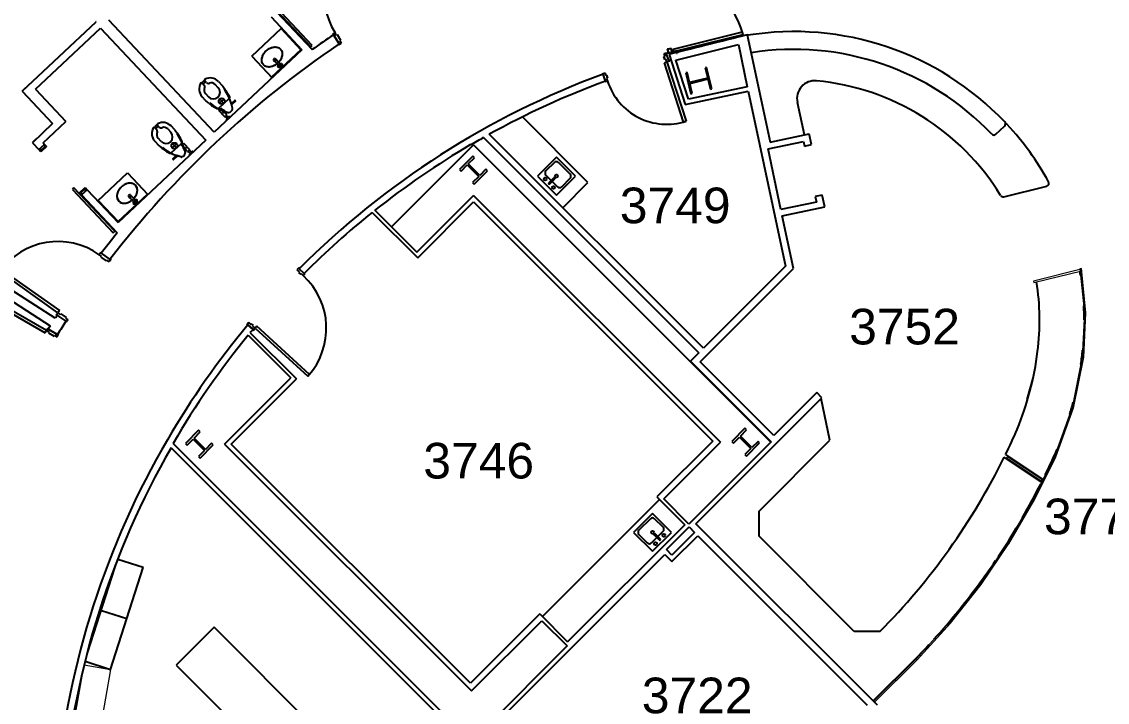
# Model space of a CAD drawing. Header units: inches. Extents: x -1169 to 5569, y -44 to 4300.
# Drawn here: x 309 to 1040, y 3409 to 3868 of the extents above; entities that cross this region are included whole.
import ezdxf

# ---------------------------------------------------------------- set-up
doc = ezdxf.new("R2010")
doc.units = ezdxf.units.IN
doc.header["$LTSCALE"] = 96
doc.header["$MEASUREMENT"] = 0
for name, color, linetype in [('A-ANNO-ROOM', 4, 'CONTINUOUS'), ('A-COLS', 5, 'CONTINUOUS'), ('A-DOOR', 2, 'CONTINUOUS'), ('A-FLOR-CASE', 3, 'CONTINUOUS'), ('A-FLOR-PFIX', 2, 'CONTINUOUS'), ('A-GLAZ', 2, 'CONTINUOUS'), ('A-WALL-FULL', 6, 'CONTINUOUS')]:
    doc.layers.add(name, color=color, linetype=linetype)
doc.styles.add('Arial', font='arial.ttf')

msp = doc.modelspace()

# ---------------------------------------------------------------- linework, layer by layer
at = {"layer": 'A-COLS'}
for p, q in [((770.53, 3836.62), (769.61, 3836.39)), ((774.08, 3822.35), (770.53, 3836.62)), ((757.37, 3833.33), (756.46, 3833.11)), ((756.46, 3833.11), (760.01, 3818.84)), ((756.71, 3832.11), (757.48, 3832.88)), ((759.08, 3826.49), (757.37, 3833.33)), ((771.32, 3829.54), (759.08, 3826.49)), ((769.61, 3836.39), (771.32, 3829.54)), ((757.62, 3828.42), (758.4, 3829.2)), ((759.22, 3825.92), (771.46, 3828.97)), ((760.93, 3819.07), (759.22, 3825.92)), ((771.46, 3828.97), (773.17, 3822.12)), ((771.68, 3828.08), (772.46, 3828.86)), ((772.6, 3824.39), (773.38, 3825.17)), ((773.17, 3822.12), (774.08, 3822.35)), ((760.01, 3818.84), (760.93, 3819.07)), ((613.12, 3776.93), (604.21, 3768.02)), ((605.31, 3766.92), (609.43, 3771.03)), ((609.43, 3771.03), (617.12, 3763.34)), ((610.11, 3771.71), (614.22, 3775.83)), ((617.8, 3764.02), (610.11, 3771.71)), ((614.22, 3775.83), (613.12, 3776.93)), ((604.21, 3768.02), (605.31, 3766.92)), ((614.11, 3758.12), (623.02, 3767.03)), ((614.5, 3765.96), (615.18, 3766.64)), ((616.81, 3763.65), (617.49, 3764.33)), ((621.92, 3768.13), (617.8, 3764.02)), ((623.02, 3767.03), (621.92, 3768.13)), ((617.12, 3763.34), (613.01, 3759.22)), ((613.01, 3759.22), (614.11, 3758.12)), ((428.57, 3592.38), (419.66, 3583.46)), ((425.55, 3587.16), (429.67, 3591.27)), ((429.67, 3591.27), (428.57, 3592.38)), ((796.35, 3593.7), (787.44, 3584.79)), ((793.34, 3588.48), (797.45, 3592.6)), ((801.03, 3580.79), (793.34, 3588.48)), ((797.45, 3592.6), (796.35, 3593.7)), ((419.66, 3583.46), (420.76, 3582.36)), ((420.76, 3582.36), (424.87, 3586.48)), ((424.87, 3586.48), (432.57, 3578.78)), ((433.25, 3579.46), (425.55, 3587.16)), ((429.56, 3573.57), (438.47, 3582.48)), ((429.95, 3581.4), (430.63, 3582.08)), ((437.36, 3583.58), (433.25, 3579.46)), ((438.47, 3582.48), (437.36, 3583.58)), ((787.44, 3584.79), (788.54, 3583.69)), ((788.54, 3583.69), (792.66, 3587.8)), ((792.66, 3587.8), (800.35, 3580.11)), ((795.07, 3585.39), (795.75, 3586.07)), ((797.34, 3574.89), (806.25, 3583.8)), ((797.37, 3583.09), (798.05, 3583.77)), ((805.15, 3584.9), (801.03, 3580.79)), ((806.25, 3583.8), (805.15, 3584.9)), ((432.57, 3578.78), (428.45, 3574.67)), ((428.45, 3574.67), (429.56, 3573.57)), ((432.25, 3579.1), (432.93, 3579.78)), ((800.35, 3580.11), (796.24, 3575.99)), ((796.24, 3575.99), (797.34, 3574.89))]:
    msp.add_line(p, q, dxfattribs=at)
at = {"layer": 'A-DOOR'}
for p, q in [((505.12, 3851.57), (477.71, 3880.71)), ((476.62, 3879.68), (504.03, 3850.54)), ((520.45, 3859.98), (518.75, 3858.92)), ((518.75, 3858.92), (519.02, 3858.49)), ((519.02, 3858.49), (519.44, 3858.76)), ((519.44, 3858.76), (523.27, 3852.6)), ((521.47, 3858.33), (520.45, 3859.98)), ((522, 3858.66), (521.47, 3858.33)), ((524.32, 3854.95), (522, 3858.66)), ((748.1, 3849.04), (794.65, 3860.65)), ((748.53, 3847.35), (795.1, 3858.96)), ((795.04, 3858.94), (794.62, 3860.64)), ((504.03, 3850.54), (505.12, 3851.57)), ((523.27, 3852.6), (522.85, 3852.34)), ((522.85, 3852.34), (523.11, 3851.91)), ((523.11, 3851.91), (524.81, 3852.97)), ((523.79, 3854.62), (524.32, 3854.95)), ((524.81, 3852.97), (523.79, 3854.62)), ((741.75, 3843.9), (742.58, 3844.17)), ((742.37, 3842), (741.75, 3843.9)), ((741.98, 3846.01), (743.65, 3846.55)), ((742.58, 3844.17), (741.98, 3846.01)), ((742.61, 3842.07), (741.99, 3843.98)), ((743.8, 3846.08), (743.32, 3845.92)), ((743.32, 3845.92), (744.83, 3841.28)), ((743.65, 3846.55), (743.8, 3846.08)), ((746.62, 3849.58), (744.13, 3848.96)), ((744.13, 3848.96), (744.78, 3846.35)), ((744.21, 3848.91), (746.57, 3849.5)), ((744.83, 3846.42), (744.21, 3848.91)), ((744.78, 3846.35), (745.27, 3846.47)), ((745.25, 3846.53), (744.83, 3846.42)), ((745.27, 3846.47), (745.25, 3846.53)), ((746.57, 3849.5), (747.21, 3846.95)), ((747.25, 3847.03), (746.62, 3849.58)), ((747.21, 3846.95), (750.42, 3847.75)), ((750.47, 3847.83), (747.25, 3847.03)), ((748.53, 3847.35), (748.1, 3849.04)), ((750.75, 3846.42), (750.33, 3846.31)), ((750.33, 3846.31), (750.34, 3846.25)), ((750.34, 3846.25), (750.83, 3846.37)), ((750.42, 3847.75), (750.75, 3846.42)), ((750.83, 3846.37), (750.47, 3847.83)), ((742.13, 3839.88), (743.79, 3840.42)), ((755.08, 3799.93), (742.13, 3839.88)), ((743.2, 3842.27), (742.37, 3842)), ((743.79, 3840.42), (743.2, 3842.27)), ((745.46, 3840.96), (743.79, 3840.42)), ((743.79, 3840.42), (756.75, 3800.47)), ((744.83, 3841.28), (745.3, 3841.44)), ((745.3, 3841.44), (745.46, 3840.96)), ((700.36, 3832.52), (702.03, 3833.06)), ((700.52, 3832.04), (700.36, 3832.52)), ((700.99, 3832.2), (700.52, 3832.04)), ((702.5, 3827.56), (700.99, 3832.2)), ((702.03, 3833.06), (702.63, 3831.22)), ((702.63, 3831.22), (703.22, 3831.41)), ((703.22, 3831.41), (703.84, 3829.51)), ((703.84, 3829.51), (703.24, 3829.31)), ((703.24, 3829.31), (703.84, 3827.47)), ((702.02, 3827.41), (702.5, 3827.56)), ((702.18, 3826.93), (702.02, 3827.41)), ((703.84, 3827.47), (702.18, 3826.93)), ((756.75, 3800.47), (755.08, 3799.93)), ((321.07, 3781.41), (321.53, 3781.84)), ((322.44, 3779.96), (321.07, 3781.41)), ((321.53, 3781.84), (322.47, 3780.84)), ((326.17, 3783.46), (322.44, 3779.96)), ((322.47, 3780.84), (325.29, 3783.49)), ((324.35, 3784.5), (324.81, 3784.92)), ((325.29, 3783.49), (324.35, 3784.5)), ((324.81, 3784.92), (326.18, 3783.47)), ((344.69, 3755.58), (343.6, 3754.55)), ((343.6, 3754.55), (371.01, 3725.41)), ((372.1, 3726.44), (344.69, 3755.58)), ((348.48, 3752.28), (352.21, 3755.79)), ((348.48, 3752.28), (352.21, 3755.78)), ((348.48, 3752.28), (349.85, 3750.82)), ((352.19, 3754.91), (349.36, 3752.25)), ((349.36, 3752.25), (350.31, 3751.25)), ((352.19, 3754.9), (349.37, 3752.25)), ((350.31, 3751.25), (349.85, 3750.82)), ((350.31, 3751.25), (349.85, 3750.82)), ((352.19, 3754.91), (353.13, 3753.9)), ((352.21, 3755.79), (353.59, 3754.33)), ((353.58, 3754.33), (353.13, 3753.9)), ((353.58, 3754.33), (353.13, 3753.9)), ((371.01, 3725.41), (372.1, 3726.44)), ((361.68, 3710.63), (362.84, 3712.26)), ((363.26, 3709.5), (361.68, 3710.63)), ((362.84, 3712.26), (363.25, 3711.97)), ((362.9, 3708.99), (363.26, 3709.5)), ((366.47, 3706.46), (362.9, 3708.99)), ((363.25, 3711.97), (362.96, 3711.56)), ((362.96, 3711.56), (368.87, 3707.36)), ((366.83, 3706.97), (366.47, 3706.46)), ((368.41, 3705.85), (366.83, 3706.97)), ((369.57, 3707.48), (368.41, 3705.85)), ((368.87, 3707.36), (369.16, 3707.77)), ((369.16, 3707.77), (369.57, 3707.48)), ((333.88, 3671.5), (294.75, 3699.3)), ((295.76, 3700.73), (334.89, 3672.93)), ((496.15, 3701.82), (494.8, 3700.34)), ((494.8, 3700.34), (496.23, 3699.04)), ((496.23, 3699.04), (495.81, 3698.57)), ((495.81, 3698.57), (497.1, 3697.39)), ((496.52, 3701.48), (496.15, 3701.82)), ((496.18, 3701.11), (496.52, 3701.48)), ((499.6, 3697.99), (496.18, 3701.11)), ((497.1, 3697.39), (497.52, 3697.86)), ((497.52, 3697.86), (498.96, 3696.55)), ((498.96, 3696.55), (500.3, 3698.03)), ((499.94, 3698.36), (499.6, 3697.99)), ((500.3, 3698.03), (499.94, 3698.36)), ((326.16, 3659.5), (284.63, 3683.58)), ((283.76, 3682.06), (325.28, 3657.99)), ((332.72, 3669.87), (333.88, 3671.5)), ((333.13, 3669.58), (332.72, 3669.87)), ((333.42, 3669.99), (333.13, 3669.58)), ((339.33, 3665.79), (333.43, 3669.97)), ((334.89, 3672.93), (333.88, 3671.5)), ((333.88, 3671.5), (335.46, 3670.38)), ((335.46, 3670.38), (335.81, 3670.88)), ((335.81, 3670.88), (339.38, 3668.35)), ((327.16, 3661.23), (326.16, 3659.5)), ((327.6, 3660.98), (327.16, 3661.23)), ((339.38, 3668.35), (339.02, 3667.84)), ((339.02, 3667.84), (340.6, 3666.72)), ((339.04, 3665.38), (339.33, 3665.79)), ((339.44, 3665.09), (339.04, 3665.38)), ((340.6, 3666.72), (339.44, 3665.09)), ((462.44, 3664.89), (461.09, 3663.41)), ((461.09, 3663.41), (461.46, 3663.08)), ((461.46, 3663.08), (461.8, 3663.45)), ((461.8, 3663.45), (465.21, 3660.33)), ((463.87, 3663.59), (462.44, 3664.89)), ((464.29, 3664.04), (463.87, 3663.59)), ((465.58, 3662.86), (464.29, 3664.04)), ((465.16, 3662.41), (465.58, 3662.86)), ((466.59, 3661.1), (465.16, 3662.41)), ((467.77, 3662.39), (466.59, 3661.1)), ((503.22, 3630.03), (467.77, 3662.39)), ((325.28, 3657.99), (326.16, 3659.5)), ((326.16, 3659.5), (327.84, 3658.53)), ((327.34, 3660.55), (327.6, 3660.98)), ((333.62, 3656.91), (327.36, 3660.54)), ((327.84, 3658.53), (327.53, 3658)), ((327.53, 3658), (331.31, 3655.8)), ((331.31, 3655.8), (331.62, 3656.34)), ((331.62, 3656.34), (333.3, 3655.36)), ((333.3, 3655.36), (334.3, 3657.09)), ((333.87, 3657.35), (333.62, 3656.91)), ((334.3, 3657.09), (333.87, 3657.35)), ((465.21, 3660.33), (464.88, 3659.96)), ((464.88, 3659.96), (465.25, 3659.62)), ((465.25, 3659.62), (466.59, 3661.1)), ((466.59, 3661.1), (502.04, 3628.74)), ((502.04, 3628.74), (503.22, 3630.03))]:
    msp.add_line(p, q, dxfattribs=at)
for centre, radius, start, end in [((561.2, 3885.34), 48, 121.89763, 211.89763), ((561.2, 3885.34), 48, 121.89763, 211.89763), ((748.53, 3847.35), 48, 14, 104), ((743.79, 3840.42), 42, 197.96285, 287.96285), ((743.79, 3840.42), 42, 197.96285, 287.96285), ((333.88, 3671.5), 48, 54.60084, 144.60084), ((333.88, 3671.5), 48, 54.60084, 144.60084), ((466.59, 3661.1), 48, 317.60717, 47.60717), ((466.59, 3661.1), 48, 317.60717, 47.60717)]:
    msp.add_arc(centre, radius, start, end, dxfattribs=at)
at = {"layer": 'A-FLOR-CASE'}
for p, q in [((836.43, 3791.39), (831.65, 3813.18)), ((690.66, 3759.22), (646.54, 3803.34)), ((965.3, 3791.7), (971.15, 3797.16)), ((673.69, 3742.25), (690.66, 3759.22)), ((970.68, 3749.67), (999.5, 3756.85)), ((986.27, 3613.02), (990.35, 3627.55)), ((853.59, 3585.71), (847.64, 3613.7)), ((986.58, 3612.94), (986.27, 3613.02)), ((805.82, 3537.94), (853.59, 3585.71)), ((996.05, 3557.45), (970.9, 3574.17)), ((971.79, 3575.98), (996.95, 3559.26)), ((738.86, 3545.76), (660.02, 3466.92)), ((805.82, 3520.97), (805.82, 3537.94)), ((869.97, 3456.82), (805.82, 3520.97)), ((391.26, 3499.88), (374.12, 3505.37)), ((369.3, 3431.31), (391.26, 3499.88)), ((363.14, 3471.08), (380.28, 3465.59)), ((439.01, 3459.68), (413.55, 3434.23)), ((659.63, 3239.07), (439.01, 3459.68)), ((887.12, 3456.82), (869.97, 3456.82)), ((352.16, 3436.8), (369.3, 3431.31)), ((882.76, 3410.09), (911.38, 3438.71)), ((413.55, 3434.23), (634.17, 3213.61))]:
    msp.add_line(p, q, dxfattribs=at)
at = {"layer": 'A-FLOR-CASE', "lineweight": 20}
for p, q in [((352.16, 3436.8), (374.12, 3505.37)), ((374.12, 3505.37), (391.26, 3499.88)), ((369.3, 3431.31), (391.26, 3499.88)), ((380.28, 3465.59), (363.14, 3471.08)), ((369.3, 3431.31), (352.16, 3436.8)), ((339.08, 3363.52), (351.57, 3434.43)), ((351.57, 3434.43), (369.3, 3431.31)), ((369.3, 3431.31), (356.81, 3360.4))]:
    msp.add_line(p, q, dxfattribs=at)
at = {"layer": 'A-FLOR-CASE'}
for centre, radius, start, end in [((829.28, 3664.86), 196, 43.59069, 99.18398), ((829.27, 3664.86), 184, 43.61369, 98.99884), ((843.38, 3815.75), 12, 84.63925, 192.37196), ((829.22, 3664.91), 163.5, 31.59044, 84.63925), ((969.79, 3798.62), 2, 313, 43.59069), ((971.48, 3796.82), 2, 42.86133, 81.37637), ((829.28, 3664.86), 196, 28.96017, 42.86133), ((963.93, 3793.16), 2, 223.61369, 313), ((999.02, 3758.79), 2, 284, 28.96017), ((970.2, 3751.61), 2, 211.59044, 284), ((828.7, 3666.22), 196, 8.87027, 9.79316), ((828.7, 3666.22), 166, 352.79192, 9.03113), ((828.7, 3666.22), 196, 0.12521, 2.89283), ((787.03, 3671.49), 208, 337.82764, 352.79192), ((787.03, 3671.49), 238, 351.63563, 352.79192), ((828.7, 3666.22), 196, 352.79192, 354.18369), ((787.03, 3671.49), 238, 343.3541, 345.39872), ((569.15, 3772.41), 448, 333.99424, 336.39103), ((569.15, 3772.41), 448, 315.2146, 333.73626), ((569.15, 3772.41), 478, 333.93769, 336.20212), ((569.15, 3772.41), 478, 330.02627, 333.10373), ((569.15, 3772.41), 478, 326.31962, 329.41803), ((569.15, 3772.41), 478, 321.11772, 325.91889), ((569.15, 3772.41), 478, 317.85335, 320.97347), ((569.15, 3772.41), 478, 315.7229, 317.26048)]:
    msp.add_arc(centre, radius, start, end, dxfattribs=at)
at = {"layer": 'A-FLOR-PFIX'}
for p, q in [((464.38, 3844.34), (484.41, 3863.19)), ((484.05, 3862.84), (497.41, 3848.64)), ((464.38, 3844.34), (478.08, 3829.78)), ((471.28, 3843.28), (471.75, 3844.69)), ((471.75, 3844.69), (472.5, 3846.07)), ((472.5, 3846.07), (473.49, 3847.34)), ((473.49, 3847.34), (474.68, 3848.45)), ((474.68, 3848.45), (476.01, 3849.36)), ((476.01, 3849.36), (477.42, 3850.02)), ((477.42, 3850.02), (478.86, 3850.41)), ((497.41, 3848.64), (477.74, 3830.14)), ((478.86, 3850.41), (480.26, 3850.51)), ((480.26, 3850.51), (481.56, 3850.32)), ((481.56, 3850.32), (482.71, 3849.83)), ((482.55, 3849.93), (482.77, 3849.8)), ((482.71, 3849.83), (483.65, 3849.08)), ((483.65, 3849.08), (484.34, 3848.1)), ((484.69, 3844.22), (484.21, 3842.81)), ((484.34, 3848.1), (484.75, 3846.93)), ((484.87, 3845.62), (484.69, 3844.22)), ((484.75, 3846.93), (484.87, 3845.62)), ((471.09, 3841.89), (471.28, 3843.28)), ((471.21, 3840.58), (471.09, 3841.89)), ((471.62, 3839.4), (471.21, 3840.58)), ((471.66, 3839.34), (471.54, 3839.57)), ((472.31, 3838.42), (471.62, 3839.4)), ((473.25, 3837.67), (472.31, 3838.42)), ((474.4, 3837.19), (473.25, 3837.67)), ((475.7, 3836.99), (474.4, 3837.19)), ((477.1, 3837.09), (475.7, 3836.99)), ((478.54, 3837.48), (477.1, 3837.09)), ((479.96, 3838.14), (478.54, 3837.48)), ((479.1, 3841.11), (479.01, 3841.23)), ((479.49, 3840.92), (479.1, 3841.11)), ((480.12, 3841.03), (479.49, 3840.92)), ((479.59, 3840.95), (480.68, 3841.97)), ((482.85, 3837.49), (479.59, 3840.95)), ((479.85, 3842.75), (480.39, 3842.59)), ((481.29, 3839.05), (479.96, 3838.14)), ((480.79, 3841.65), (480.12, 3841.03)), ((480.39, 3842.59), (480.72, 3842.24)), ((480.68, 3841.97), (483.94, 3838.51)), ((480.72, 3842.24), (480.83, 3841.87)), ((480.83, 3841.87), (480.79, 3841.65)), ((482.47, 3840.17), (481.29, 3839.05)), ((483.46, 3841.44), (482.47, 3840.17)), ((484.21, 3842.81), (483.46, 3841.44)), ((431.17, 3826.09), (432.19, 3824.99)), ((433.85, 3826.56), (432.83, 3827.65)), ((441.76, 3823.06), (439.7, 3825.25)), ((441.89, 3827.3), (444.44, 3824.58)), ((433.52, 3814.3), (430.96, 3817.02)), ((433.15, 3819.08), (435.2, 3816.89)), ((448.89, 3815.56), (442.25, 3809.31)), ((445.59, 3815.34), (442.67, 3812.6)), ((445.5, 3812.51), (442.76, 3815.42)), ((442, 3807.84), (442.21, 3808.04)), ((442, 3807.84), (445.94, 3803.65)), ((442.21, 3808.04), (442.54, 3808.35)), ((442.54, 3808.35), (442.73, 3808.53)), ((442.73, 3808.53), (442.92, 3808.71)), ((442.92, 3808.71), (443.09, 3808.87)), ((443.09, 3808.87), (443.36, 3809.12)), ((443.36, 3809.12), (443.46, 3809.21)), ((444.83, 3807.76), (443.46, 3809.21)), ((445.37, 3808.27), (444.83, 3807.76)), ((445.37, 3808.27), (445.57, 3808.06)), ((445.57, 3808.06), (445.71, 3807.91)), ((445.71, 3807.91), (445.88, 3807.73)), ((445.88, 3807.73), (446.23, 3807.35)), ((446.23, 3807.35), (446.54, 3807.03)), ((453, 3814.56), (450.7, 3812.4)), ((451.42, 3809.19), (450.7, 3811.9)), ((450.92, 3811.28), (450.84, 3811.36)), ((453.48, 3814.04), (451.19, 3811.88)), ((453.5, 3814.16), (453.12, 3814.56)), ((445.79, 3807.29), (448.45, 3806.4)), ((446.2, 3806.3), (446.74, 3806.81)), ((447.4, 3805.02), (446.2, 3806.3)), ((447.75, 3802.27), (446.51, 3803.6)), ((446.54, 3807.03), (446.65, 3806.91)), ((446.65, 3806.91), (446.74, 3806.81)), ((446.75, 3806.75), (446.92, 3806.91)), ((447.59, 3801.09), (447.34, 3801.35)), ((448.66, 3803.13), (447.42, 3804.45)), ((447.75, 3802.27), (448.66, 3803.13)), ((449.85, 3803.22), (449.61, 3803.48)), ((400.33, 3795.02), (399.3, 3796.11)), ((400.96, 3797.67), (401.99, 3796.58)), ((407.83, 3795.27), (409.89, 3793.08)), ((412.58, 3794.61), (410.02, 3797.32)), ((399.09, 3787.05), (401.65, 3784.33)), ((403.33, 3786.92), (401.28, 3789.1)), ((410.38, 3779.33), (417.03, 3785.58)), ((413.64, 3782.53), (410.89, 3785.45)), ((418.3, 3785.54), (417.97, 3785.24)), ((418.51, 3785.75), (418.3, 3785.54)), ((418.51, 3785.75), (422.45, 3781.55)), ((410.81, 3782.62), (413.72, 3785.36)), ((417.15, 3784.47), (417.05, 3784.38)), ((418.42, 3782.92), (417.05, 3784.38)), ((417.42, 3784.72), (417.15, 3784.47)), ((417.59, 3784.88), (417.42, 3784.72)), ((417.78, 3785.06), (417.59, 3784.88)), ((417.97, 3785.24), (417.78, 3785.06)), ((417.88, 3782.4), (418.42, 3782.92)), ((417.88, 3782.4), (418.08, 3782.19)), ((418.08, 3782.19), (418.22, 3782.04)), ((418.22, 3782.04), (418.38, 3781.86)), ((418.38, 3781.86), (418.74, 3781.49)), ((418.74, 3781.49), (419.05, 3781.16)), ((418.83, 3781.93), (419.56, 3779.22)), ((419.05, 3781.16), (419.15, 3781.05)), ((419.31, 3780.94), (419.14, 3780.78)), ((419.15, 3781.05), (419.25, 3780.95)), ((419.79, 3781.46), (419.25, 3780.95)), ((421, 3780.18), (419.79, 3781.46)), ((422.81, 3778.81), (421.56, 3780.13)), ((423.72, 3779.66), (422.47, 3780.99)), ((423.72, 3779.66), (422.81, 3778.81)), ((424.91, 3779.75), (424.66, 3780.02)), ((411.5, 3774.65), (411.12, 3775.05)), ((411.14, 3775.18), (413.43, 3777.33)), ((411.62, 3774.66), (413.92, 3776.82)), ((416.59, 3776.42), (413.92, 3777.31)), ((414.54, 3777.05), (414.46, 3777.13)), ((422.64, 3777.62), (422.4, 3777.88)), ((669.45, 3776.19), (656.72, 3763.46)), ((668.04, 3772.65), (662.38, 3767)), ((682.18, 3763.46), (669.45, 3776.19)), ((678.64, 3764.88), (670.86, 3772.65)), ((360.68, 3746.79), (380.71, 3765.63)), ((380.71, 3765.63), (394.41, 3751.07)), ((662.38, 3764.17), (665.91, 3760.63)), ((377.17, 3756.72), (375.98, 3755.61)), ((378.5, 3757.63), (377.17, 3756.72)), ((379.91, 3758.3), (378.5, 3757.63)), ((381.35, 3758.69), (379.91, 3758.3)), ((382.75, 3758.78), (381.35, 3758.69)), ((384.05, 3758.59), (382.75, 3758.78)), ((385.2, 3758.1), (384.05, 3758.59)), ((385.26, 3758.07), (385.04, 3758.2)), ((386.14, 3757.35), (385.2, 3758.1)), ((386.83, 3756.37), (386.14, 3757.35)), ((387.24, 3755.2), (386.83, 3756.37)), ((656.72, 3763.46), (669.45, 3750.73)), ((664.32, 3759.04), (667.68, 3762.4)), ((665.03, 3758.34), (668.39, 3761.69)), ((666.62, 3759.93), (670.16, 3756.39)), ((669.45, 3750.73), (682.18, 3763.46)), ((672.99, 3756.39), (678.64, 3762.05)), ((373.77, 3751.55), (373.58, 3750.16)), ((373.58, 3750.16), (373.7, 3748.85)), ((374.24, 3752.96), (373.77, 3751.55)), ((374.99, 3754.34), (374.24, 3752.96)), ((374.4, 3732.93), (394.07, 3751.43)), ((375.98, 3755.61), (374.99, 3754.34)), ((381.36, 3750.09), (381.48, 3749.55)), ((381.48, 3749.55), (381.81, 3749.2)), ((381.81, 3749.2), (382.18, 3749.07)), ((383.17, 3750.24), (382.08, 3749.22)), ((382.08, 3749.22), (385.33, 3745.76)), ((382.18, 3749.07), (382.4, 3749.09)), ((382.4, 3749.09), (383.06, 3749.72)), ((383.04, 3750.74), (382.92, 3750.84)), ((383.2, 3750.34), (383.04, 3750.74)), ((383.06, 3749.72), (383.2, 3750.34)), ((386.43, 3746.79), (383.17, 3750.24)), ((384.96, 3748.44), (385.95, 3749.71)), ((385.95, 3749.71), (386.7, 3751.08)), ((386.7, 3751.08), (387.17, 3752.49)), ((387.17, 3752.49), (387.36, 3753.89)), ((387.36, 3753.89), (387.24, 3755.2)), ((361.04, 3747.13), (374.4, 3732.93)), ((373.7, 3748.85), (374.11, 3747.67)), ((374.03, 3747.84), (374.15, 3747.61)), ((374.11, 3747.67), (374.8, 3746.69)), ((374.8, 3746.69), (375.74, 3745.94)), ((375.74, 3745.94), (376.89, 3745.46)), ((376.89, 3745.46), (378.19, 3745.26)), ((378.19, 3745.26), (379.59, 3745.36)), ((379.59, 3745.36), (381.03, 3745.75)), ((381.03, 3745.75), (382.45, 3746.41)), ((382.45, 3746.41), (383.77, 3747.32)), ((383.77, 3747.32), (384.96, 3748.44)), ((734.14, 3536.33), (721.42, 3523.61)), ((732.73, 3532.8), (724.95, 3525.02)), ((746.87, 3523.61), (734.14, 3536.33)), ((741.22, 3527.14), (735.56, 3532.8)), ((721.42, 3523.61), (734.14, 3510.88)), ((734.14, 3510.88), (746.87, 3523.61)), ((739.27, 3519.19), (735.91, 3522.55)), ((737.68, 3520.78), (741.22, 3524.31)), ((724.95, 3522.19), (730.61, 3516.54)), ((733.44, 3516.54), (736.97, 3520.07)), ((738.56, 3518.48), (735.21, 3521.84))]:
    msp.add_line(p, q, dxfattribs=at)
for centre, radius in [((483.39, 3838), 0.75), ((444.13, 3813.97), 2), ((412.27, 3783.99), 2), ((669.52, 3763.53), 1), ((661.85, 3761.52), 1), ((667.51, 3755.86), 1), ((385.88, 3746.27), 0.75), ((734.08, 3523.67), 1), ((741.75, 3521.66), 1), ((736.09, 3516.01), 1)]:
    msp.add_circle(centre, radius, dxfattribs=at)
for centre, radius, start, end in [((479.87, 3841.75), 1, 134.73525, 205.25), ((479.87, 3841.75), 1, 105.68894, 124.24989), ((436.42, 3822.16), 7.5, 43.25, 118.36206), ((436.42, 3822.16), 7.5, 148.13794, 223.25), ((430.59, 3825.55), 0.787, 43.25, 133.25), ((436.42, 3822.16), 7, 122.84985, 143.65015), ((436.86, 3821.7), 6.45, 123.06608, 143.43392), ((435.73, 3821.51), 3.55, 155.02631, 223.25), ((430.89, 3823.76), 1.79, 335.02631, 43.25), ((433.4, 3828.19), 0.787, 133.25, 223.25), ((435.16, 3827.79), 1.79, 223.25, 291.47369), ((438.48, 3819.98), 4.5, 223.25, 43.25), ((437.12, 3822.81), 3.55, 43.25, 111.47369), ((653.11, 3979.92), 260.14, 216.66387, 217.30646), ((422.4, 3804.33), 29.79, 29.42373, 36.98516), ((422.4, 3804.33), 29.29, 14.98584, 36.98516), ((265.73, 3615.51), 260.14, 49.19354, 49.83613), ((455.08, 3835.07), 29.79, 229.51484, 237.07627), ((455.08, 3835.07), 29.29, 229.51484, 251.51416), ((447.95, 3809.91), 3.67, 284.13659, 342.54996), ((450.51, 3812.26), 0.149, 315.57533, 354.58977), ((450.82, 3812.28), 0.173, 134.3148, 190.3148), ((450.31, 3811.76), 0.58, 330.13806, 354.58977), ((451.04, 3811.69), 0.149, 91.91023, 174.58977), ((450.44, 3811.18), 0.488, 348.99077, 11.56116), ((451.07, 3812.01), 0.173, 256.1852, 312.1852), ((450.46, 3808.93), 1, 352.8094, 14.98584), ((453.07, 3814.46), 0.116, 61.63637, 126.86363), ((453.39, 3814.11), 0.116, 319.63637, 24.86363), ((446.33, 3804.7), 1.12, 249.59641, 16.81207), ((446.74, 3807.08), 0.33, 258.25191, 270.49243), ((447.64, 3801.56), 0.358, 149.96784, 214.53216), ((449.37, 3800.55), 2.36, 133.25, 149.96784), ((448.77, 3807.35), 1, 251.51416, 274.21798), ((450.28, 3801.41), 2.36, 116.53216, 133.25), ((449.39, 3803.2), 0.358, 51.96784, 116.53216), ((404.56, 3792.18), 7.5, 148.13794, 223.25), ((398.73, 3795.57), 0.787, 43.25, 133.25), ((404.56, 3792.18), 7, 122.84985, 143.65015), ((404.99, 3791.72), 6.45, 123.06608, 143.43392), ((403.86, 3791.53), 3.55, 155.02631, 223.25), ((399.02, 3793.79), 1.79, 335.02631, 43.25), ((401.53, 3798.21), 0.787, 133.25, 223.25), ((404.56, 3792.18), 7.5, 43.25, 118.36206), ((403.29, 3797.81), 1.79, 223.25, 291.47369), ((406.61, 3790), 4.5, 223.25, 43.25), ((405.25, 3792.84), 3.55, 43.25, 111.47369), ((621.25, 3949.94), 260.14, 216.66387, 217.30646), ((390.54, 3774.36), 29.29, 14.98584, 36.98516), ((390.54, 3774.36), 29.79, 29.42373, 36.98516), ((233.87, 3585.53), 260.14, 49.19354, 49.83613), ((423.21, 3805.09), 29.79, 229.51484, 237.07627), ((423.21, 3805.09), 29.29, 229.51484, 251.51416), ((416.08, 3779.93), 3.67, 283.95004, 342.36341), ((418.98, 3780.96), 0.33, 356.00757, 8.24809), ((418.59, 3778.96), 1, 352.28202, 14.98584), ((421.38, 3781.23), 1.12, 249.68793, 16.90359), ((422.69, 3778.09), 0.358, 149.96784, 214.53216), ((424.42, 3777.09), 2.36, 133.25, 149.96784), ((425.33, 3777.94), 2.36, 116.53216, 133.25), ((424.44, 3779.73), 0.358, 51.96784, 116.53216), ((411.23, 3775.1), 0.116, 139.63637, 204.86363), ((411.55, 3774.76), 0.116, 241.63637, 306.86363), ((413.55, 3777.21), 0.173, 76.1852, 132.1852), ((413.58, 3777.52), 0.149, 271.91023, 310.92467), ((413.79, 3776.94), 0.173, 314.3148, 10.3148), ((414.11, 3776.96), 0.149, 91.91023, 174.58977), ((414.09, 3777.69), 0.58, 271.91023, 296.36194), ((414.66, 3777.53), 0.488, 254.93884, 277.50923), ((416.9, 3777.37), 1, 251.51416, 273.6906), ((669.45, 3771.24), 2, 45, 135), ((663.79, 3765.58), 2, 135, 225), ((677.23, 3763.46), 2, 315, 45), ((664.68, 3758.69), 0.5, 135, 315), ((668.04, 3762.05), 0.5, 315, 135), ((671.57, 3757.81), 2, 225, 315), ((382.35, 3750.02), 1, 142.25011, 160.81106), ((382.35, 3750.02), 1, 61.25, 131.76475), ((734.14, 3531.39), 2, 45, 135), ((726.37, 3523.61), 2, 135, 225), ((735.56, 3522.19), 0.5, 45, 225), ((739.8, 3525.73), 2, 315, 45), ((732.02, 3517.95), 2, 225, 315), ((738.92, 3518.83), 0.5, 225, 45)]:
    msp.add_arc(centre, radius, start, end, dxfattribs=at)
msp.add_ellipse((483.43, 3838.02), major_axis=(1.27, 1.2), ratio=0.571429, dxfattribs=at)
msp.add_ellipse((447.39, 3807.62), major_axis=(-0.813, -0.765), ratio=0.5, start_param=0.260484, end_param=0.3552, dxfattribs=at)
at = {"layer": 'A-FLOR-PFIX', "extrusion": (0, 0, -1)}
for centre, major_axis, ratio, start_param, end_param in [((418.41, 3780.35), (0.813, 0.765), 0.5, 0.260484, 0.3552), ((385.86, 3746.24), (1.27, 1.2), 0.571429, 3.141593, 9.424778)]:
    msp.add_ellipse(centre, major_axis=major_axis, ratio=ratio, start_param=start_param, end_param=end_param, dxfattribs=at)
at = {"layer": 'A-FLOR-PFIX'}
for points, knots in [([(471.49, 3844), (471.5, 3844.03), (471.61, 3844.35), (471.74, 3844.67), (471.88, 3844.95)], [4.0945479, 4.0945479, 4.0945479, 4.0945479, 4.1082365, 4.2352464, 4.2352464, 4.2352464, 4.2352464]), ([(472.17, 3845.52), (472.21, 3845.59), (472.38, 3845.87), (472.56, 3846.15), (472.71, 3846.36)], [4.3201203, 4.3201203, 4.3201203, 4.3201203, 4.3498975, 4.4498221, 4.4498221, 4.4498221, 4.4498221]), ([(473.14, 3846.93), (473.23, 3847.04), (473.44, 3847.28), (473.66, 3847.52), (473.8, 3847.66)], [4.541704, 4.541704, 4.541704, 4.541704, 4.5915585, 4.6652167, 4.6652167, 4.6652167, 4.6652167]), ([(474.34, 3848.17), (474.48, 3848.3), (474.73, 3848.5), (474.99, 3848.7), (475.1, 3848.77)], [4.7595613, 4.7595613, 4.7595613, 4.7595613, 4.8332195, 4.883074, 4.883074, 4.883074, 4.883074]), ([(475.7, 3849.17), (475.92, 3849.31), (476.21, 3849.48), (476.5, 3849.62), (476.57, 3849.66)], [4.9749558, 4.9749558, 4.9749558, 4.9749558, 5.0748804, 5.1046577, 5.1046577, 5.1046577, 5.1046577]), ([(477.15, 3849.92), (477.45, 3850.04), (477.77, 3850.15), (478.1, 3850.24), (478.13, 3850.25)], [5.1895316, 5.1895316, 5.1895316, 5.1895316, 5.3165414, 5.3302301, 5.3302301, 5.3302301, 5.3302301]), ([(478.65, 3850.37), (479, 3850.44), (479.36, 3850.49), (479.7, 3850.5), (479.7, 3850.5)], [5.4048623, 5.4048623, 5.4048623, 5.4048623, 5.5582024, 5.5583845, 5.5583845, 5.5583845, 5.5583845]), ([(480.12, 3850.51), (480.51, 3850.51), (480.95, 3850.45), (481.38, 3850.37), (481.45, 3850.35)], [5.6220806, 5.6220806, 5.6220806, 5.6220806, 5.7998634, 5.8343864, 5.8343864, 5.8343864, 5.8343864]), ([(481.49, 3850.33), (481.88, 3850.23), (482.29, 3850.1), (482.63, 3849.87), (482.66, 3849.85)], [5.8415235, 5.8415235, 5.8415235, 5.8415235, 6.0415243, 6.0587858, 6.0587858, 6.0587858, 6.0587858]), ([(484.36, 3848.05), (484.38, 3848.02), (484.56, 3847.65), (484.69, 3847.25), (484.76, 3846.85)], [0.2243995, 0.2243995, 0.2243995, 0.2243995, 0.241661, 0.4416618, 0.4416618, 0.4416618, 0.4416618]), ([(484.82, 3845.05), (484.82, 3845.05), (484.79, 3844.71), (484.72, 3844.36), (484.63, 3844.02)], [0.7248008, 0.7248008, 0.7248008, 0.7248008, 0.7249829, 0.878323, 0.878323, 0.878323, 0.878323]), ([(484.77, 3846.81), (484.79, 3846.74), (484.86, 3846.31), (484.88, 3845.86), (484.86, 3845.47)], [0.448799, 0.448799, 0.448799, 0.448799, 0.4833219, 0.6611047, 0.6611047, 0.6611047, 0.6611047]), ([(471.19, 3840.7), (471.18, 3840.77), (471.11, 3841.19), (471.08, 3841.64), (471.1, 3842.03)], [3.5903916, 3.5903916, 3.5903916, 3.5903916, 3.6249146, 3.8026973, 3.8026973, 3.8026973, 3.8026973]), ([(471.14, 3842.45), (471.14, 3842.45), (471.18, 3842.79), (471.24, 3843.14), (471.33, 3843.49)], [3.8663935, 3.8663935, 3.8663935, 3.8663935, 3.8665756, 4.0199157, 4.0199157, 4.0199157, 4.0199157]), ([(471.6, 3839.45), (471.59, 3839.48), (471.41, 3839.85), (471.27, 3840.26), (471.2, 3840.65)], [3.3659921, 3.3659921, 3.3659921, 3.3659921, 3.3832536, 3.5832545, 3.5832545, 3.5832545, 3.5832545]), ([(474.47, 3837.17), (474.08, 3837.27), (473.67, 3837.41), (473.33, 3837.63), (473.3, 3837.65)], [2.6999308, 2.6999308, 2.6999308, 2.6999308, 2.8999317, 2.9171932, 2.9171932, 2.9171932, 2.9171932]), ([(475.84, 3836.99), (475.45, 3837), (475.01, 3837.06), (474.58, 3837.14), (474.51, 3837.15)], [2.480488, 2.480488, 2.480488, 2.480488, 2.6582707, 2.6927937, 2.6927937, 2.6927937, 2.6927937]), ([(477.31, 3837.13), (476.96, 3837.06), (476.61, 3837.01), (476.26, 3837), (476.26, 3837)], [2.2632696, 2.2632696, 2.2632696, 2.2632696, 2.4166097, 2.4167919, 2.4167919, 2.4167919, 2.4167919]), ([(478.81, 3837.59), (478.51, 3837.47), (478.19, 3837.36), (477.86, 3837.26), (477.83, 3837.25)], [2.0479389, 2.0479389, 2.0479389, 2.0479389, 2.1749488, 2.1886374, 2.1886374, 2.1886374, 2.1886374]), ([(480.27, 3838.33), (480.05, 3838.19), (479.76, 3838.03), (479.46, 3837.88), (479.39, 3837.85)], [1.8333632, 1.8333632, 1.8333632, 1.8333632, 1.9332878, 1.963065, 1.963065, 1.963065, 1.963065]), ([(481.62, 3839.34), (481.48, 3839.21), (481.23, 3839), (480.97, 3838.81), (480.86, 3838.73)], [1.6179686, 1.6179686, 1.6179686, 1.6179686, 1.6916268, 1.7414813, 1.7414813, 1.7414813, 1.7414813]), ([(482.82, 3840.57), (482.74, 3840.47), (482.53, 3840.22), (482.3, 3839.98), (482.17, 3839.85)], [1.4001113, 1.4001113, 1.4001113, 1.4001113, 1.4499658, 1.523624, 1.523624, 1.523624, 1.523624]), ([(483.79, 3841.98), (483.75, 3841.92), (483.59, 3841.63), (483.4, 3841.35), (483.25, 3841.14)], [1.1785276, 1.1785276, 1.1785276, 1.1785276, 1.2083049, 1.3082295, 1.3082295, 1.3082295, 1.3082295]), ([(484.47, 3843.51), (484.46, 3843.48), (484.35, 3843.15), (484.22, 3842.83), (484.08, 3842.55)], [0.9529552, 0.9529552, 0.9529552, 0.9529552, 0.9666439, 1.0936537, 1.0936537, 1.0936537, 1.0936537]), ([(449.22, 3817.31), (449.27, 3817.19), (449.33, 3817.01), (449.37, 3816.76), (449.37, 3816.57), (449.35, 3816.39), (449.29, 3816.14), (449.15, 3815.85), (448.99, 3815.65), (448.89, 3815.56)], [0, 0, 0, 0, 0.2, 0.3, 0.4, 0.5, 0.6, 0.8, 1, 1, 1, 1]), ([(442.25, 3809.31), (442.16, 3809.22), (442, 3809.11), (441.77, 3809), (441.6, 3808.95), (441.45, 3808.92), (441.33, 3808.91), (441.23, 3808.9), (441.14, 3808.9), (441.02, 3808.91), (440.88, 3808.94), (440.7, 3808.99), (440.57, 3809.05), (440.49, 3809.09)], [0, 0, 0, 0, 0.2, 0.3, 0.4, 0.475, 0.55, 0.5875, 0.625, 0.7, 0.775, 0.85, 1, 1, 1, 1]), ([(444.83, 3807.76), (444.83, 3807.76), (444.82, 3807.75), (444.82, 3807.73), (444.82, 3807.71), (444.82, 3807.68), (444.82, 3807.65), (444.82, 3807.61), (444.82, 3807.57), (444.82, 3807.52), (444.82, 3807.47), (444.82, 3807.42), (444.81, 3807.39), (444.81, 3807.37)], [0, 0, 0, 0, 0.0714286, 0.1071429, 0.1428571, 0.1785714, 0.2142857, 0.25, 0.2857143, 0.3214286, 0.3571429, 0.3928571, 0.4285713, 0.4285713, 0.4285713, 0.4285713]), ([(444.81, 3807.37), (444.81, 3807.35), (444.81, 3807.31), (444.81, 3807.24), (444.81, 3807.18), (444.81, 3807.13)], [0.4285714, 0.4285714, 0.4285714, 0.4285714, 0.4642857, 0.5, 0.5714284, 0.5714284, 0.5714284, 0.5714284]), ([(444.81, 3807.13), (444.81, 3807.11), (444.81, 3807.07), (444.8, 3806.99), (444.8, 3806.92), (444.8, 3806.88)], [0.5714286, 0.5714286, 0.5714286, 0.5714286, 0.6071429, 0.6428571, 0.7142855, 0.7142855, 0.7142855, 0.7142855]), ([(445.25, 3806.33), (445.29, 3806.33), (445.37, 3806.32), (445.44, 3806.32), (445.48, 3806.32)], [0.25, 0.25, 0.25, 0.25, 0.3125, 0.375, 0.375, 0.375, 0.375]), ([(445.48, 3806.32), (445.52, 3806.32), (445.57, 3806.32), (445.64, 3806.32), (445.68, 3806.32), (445.7, 3806.31)], [0.375, 0.375, 0.375, 0.375, 0.4375, 0.46875, 0.5, 0.5, 0.5, 0.5]), ([(445.7, 3806.31), (445.71, 3806.31), (445.75, 3806.31), (445.8, 3806.31), (445.84, 3806.31), (445.87, 3806.31), (445.89, 3806.31)], [0.5000002, 0.5000002, 0.5000002, 0.5000002, 0.53125, 0.5625, 0.59375, 0.625, 0.625, 0.625, 0.625]), ([(445.89, 3806.31), (445.9, 3806.31), (445.93, 3806.31), (445.97, 3806.31), (446.01, 3806.31), (446.05, 3806.3), (446.08, 3806.3), (446.12, 3806.3), (446.14, 3806.3), (446.16, 3806.3)], [0.625, 0.625, 0.625, 0.625, 0.65625, 0.6875, 0.71875, 0.75, 0.78125, 0.8125, 0.8749999, 0.8749999, 0.8749999, 0.8749999]), ([(417.03, 3785.58), (417.12, 3785.67), (417.24, 3785.82), (417.37, 3786.05), (417.43, 3786.21), (417.47, 3786.36), (417.49, 3786.48), (417.5, 3786.57), (417.5, 3786.67), (417.5, 3786.79), (417.48, 3786.93), (417.44, 3787.11), (417.39, 3787.24), (417.35, 3787.33)], [0, 0, 0, 0, 0.2, 0.3, 0.4, 0.475, 0.55, 0.5875, 0.625, 0.7, 0.775, 0.85, 1, 1, 1, 1]), ([(408.62, 3779.12), (408.73, 3779.06), (408.91, 3778.99), (409.15, 3778.94), (409.34, 3778.92), (409.53, 3778.93), (409.78, 3778.98), (410.08, 3779.09), (410.29, 3779.25), (410.38, 3779.33)], [0, 0, 0, 0, 0.2, 0.3, 0.4, 0.5, 0.6, 0.8, 1, 1, 1, 1]), ([(418.42, 3782.92), (418.42, 3782.92), (418.43, 3782.92), (418.45, 3782.92), (418.47, 3782.92), (418.5, 3782.92), (418.53, 3782.92), (418.57, 3782.91), (418.61, 3782.91), (418.66, 3782.91), (418.71, 3782.91), (418.76, 3782.91), (418.79, 3782.91), (418.81, 3782.91)], [0, 0, 0, 0, 0.0714286, 0.1071429, 0.1428571, 0.1785714, 0.2142857, 0.25, 0.2857143, 0.3214286, 0.3571429, 0.3928571, 0.4285713, 0.4285713, 0.4285713, 0.4285713]), ([(418.81, 3782.91), (418.83, 3782.91), (418.87, 3782.9), (418.94, 3782.9), (419, 3782.9), (419.04, 3782.9)], [0.4285714, 0.4285714, 0.4285714, 0.4285714, 0.4642857, 0.5, 0.5714284, 0.5714284, 0.5714284, 0.5714284]), ([(419.04, 3782.9), (419.06, 3782.9), (419.11, 3782.9), (419.19, 3782.89), (419.26, 3782.89), (419.3, 3782.89)], [0.5714286, 0.5714286, 0.5714286, 0.5714286, 0.6071429, 0.6428571, 0.7142855, 0.7142855, 0.7142855, 0.7142855]), ([(419.8, 3781.77), (419.8, 3781.76), (419.8, 3781.73), (419.8, 3781.68), (419.8, 3781.65), (419.8, 3781.61), (419.8, 3781.58), (419.8, 3781.54), (419.79, 3781.51), (419.79, 3781.5)], [0.625, 0.625, 0.625, 0.625, 0.65625, 0.6875, 0.71875, 0.75, 0.78125, 0.8125, 0.8749999, 0.8749999, 0.8749999, 0.8749999]), ([(419.81, 3781.96), (419.81, 3781.95), (419.81, 3781.91), (419.81, 3781.86), (419.8, 3781.82), (419.8, 3781.78), (419.8, 3781.77)], [0.5000002, 0.5000002, 0.5000002, 0.5000002, 0.53125, 0.5625, 0.59375, 0.625, 0.625, 0.625, 0.625]), ([(419.82, 3782.4), (419.82, 3782.36), (419.82, 3782.29), (419.82, 3782.21), (419.81, 3782.18)], [0.25, 0.25, 0.25, 0.25, 0.3125, 0.375, 0.375, 0.375, 0.375]), ([(419.81, 3782.18), (419.81, 3782.14), (419.81, 3782.09), (419.81, 3782.01), (419.81, 3781.98), (419.81, 3781.96)], [0.375, 0.375, 0.375, 0.375, 0.4375, 0.46875, 0.5, 0.5, 0.5, 0.5]), ([(377.59, 3757.05), (377.48, 3756.97), (377.22, 3756.77), (376.97, 3756.57), (376.83, 3756.44)], [4.541704, 4.541704, 4.541704, 4.541704, 4.5915585, 4.6652167, 4.6652167, 4.6652167, 4.6652167]), ([(379.06, 3757.93), (378.99, 3757.89), (378.7, 3757.75), (378.4, 3757.58), (378.18, 3757.45)], [4.3201203, 4.3201203, 4.3201203, 4.3201203, 4.3498975, 4.4498221, 4.4498221, 4.4498221, 4.4498221]), ([(380.62, 3758.52), (380.59, 3758.51), (380.26, 3758.42), (379.94, 3758.31), (379.64, 3758.19)], [4.0945479, 4.0945479, 4.0945479, 4.0945479, 4.1082365, 4.2352464, 4.2352464, 4.2352464, 4.2352464]), ([(382.19, 3758.77), (382.19, 3758.77), (381.84, 3758.76), (381.49, 3758.71), (381.14, 3758.64)], [3.8663935, 3.8663935, 3.8663935, 3.8663935, 3.8665756, 4.0199157, 4.0199157, 4.0199157, 4.0199157]), ([(383.93, 3758.62), (383.87, 3758.63), (383.45, 3758.73), (383, 3758.78), (382.61, 3758.78)], [3.5903916, 3.5903916, 3.5903916, 3.5903916, 3.6249146, 3.8026973, 3.8026973, 3.8026973, 3.8026973]), ([(385.15, 3758.13), (385.13, 3758.15), (384.76, 3758.35), (384.37, 3758.5), (383.98, 3758.6)], [3.3659921, 3.3659921, 3.3659921, 3.3659921, 3.3832536, 3.5832545, 3.5832545, 3.5832545, 3.5832545]), ([(387.25, 3755.12), (387.18, 3755.52), (387.07, 3755.94), (386.86, 3756.29), (386.85, 3756.32)], [2.6999308, 2.6999308, 2.6999308, 2.6999308, 2.8999317, 2.9171932, 2.9171932, 2.9171932, 2.9171932]), ([(373.59, 3750.3), (373.57, 3749.91), (373.61, 3749.47), (373.66, 3749.03), (373.67, 3748.96)], [5.6220806, 5.6220806, 5.6220806, 5.6220806, 5.7998634, 5.8343864, 5.8343864, 5.8343864, 5.8343864]), ([(373.82, 3751.76), (373.73, 3751.41), (373.66, 3751.06), (373.63, 3750.72), (373.63, 3750.72)], [5.4048623, 5.4048623, 5.4048623, 5.4048623, 5.5582024, 5.5583845, 5.5583845, 5.5583845, 5.5583845]), ([(373.69, 3748.93), (373.76, 3748.53), (373.87, 3748.1), (374.08, 3747.75), (374.1, 3747.73)], [5.8415235, 5.8415235, 5.8415235, 5.8415235, 6.0415243, 6.0587858, 6.0587858, 6.0587858, 6.0587858]), ([(374.37, 3753.23), (374.23, 3752.94), (374.1, 3752.62), (373.99, 3752.3), (373.98, 3752.27)], [5.1895316, 5.1895316, 5.1895316, 5.1895316, 5.3165414, 5.3302301, 5.3302301, 5.3302301, 5.3302301]), ([(375.2, 3754.64), (375.05, 3754.42), (374.87, 3754.14), (374.7, 3753.86), (374.66, 3753.79)], [4.9749558, 4.9749558, 4.9749558, 4.9749558, 5.0748804, 5.1046577, 5.1046577, 5.1046577, 5.1046577]), ([(376.28, 3755.93), (376.15, 3755.79), (375.93, 3755.55), (375.72, 3755.31), (375.63, 3755.21)], [4.7595613, 4.7595613, 4.7595613, 4.7595613, 4.8332195, 4.883074, 4.883074, 4.883074, 4.883074]), ([(385.74, 3749.41), (385.89, 3749.62), (386.08, 3749.9), (386.24, 3750.19), (386.28, 3750.25)], [1.8333632, 1.8333632, 1.8333632, 1.8333632, 1.9332878, 1.963065, 1.963065, 1.963065, 1.963065]), ([(386.57, 3750.82), (386.71, 3751.11), (386.84, 3751.43), (386.95, 3751.75), (386.96, 3751.78)], [2.0479389, 2.0479389, 2.0479389, 2.0479389, 2.1749488, 2.1886374, 2.1886374, 2.1886374, 2.1886374]), ([(387.12, 3752.29), (387.21, 3752.64), (387.28, 3752.98), (387.31, 3753.32), (387.31, 3753.32)], [2.2632696, 2.2632696, 2.2632696, 2.2632696, 2.4166097, 2.4167919, 2.4167919, 2.4167919, 2.4167919]), ([(387.35, 3753.74), (387.37, 3754.13), (387.34, 3754.57), (387.28, 3755.01), (387.27, 3755.08)], [2.480488, 2.480488, 2.480488, 2.480488, 2.6582707, 2.6927937, 2.6927937, 2.6927937, 2.6927937]), ([(375.79, 3745.92), (375.82, 3745.9), (376.18, 3745.7), (376.57, 3745.54), (376.96, 3745.44)], [0.2243995, 0.2243995, 0.2243995, 0.2243995, 0.241661, 0.4416618, 0.4416618, 0.4416618, 0.4416618]), ([(377.01, 3745.43), (377.07, 3745.41), (377.5, 3745.32), (377.94, 3745.27), (378.33, 3745.26)], [0.448799, 0.448799, 0.448799, 0.448799, 0.4833219, 0.6611047, 0.6611047, 0.6611047, 0.6611047]), ([(378.75, 3745.27), (378.75, 3745.27), (379.1, 3745.29), (379.45, 3745.33), (379.8, 3745.4)], [0.7248008, 0.7248008, 0.7248008, 0.7248008, 0.7249829, 0.878323, 0.878323, 0.878323, 0.878323]), ([(380.32, 3745.53), (380.35, 3745.53), (380.68, 3745.63), (381, 3745.74), (381.3, 3745.86)], [0.9529552, 0.9529552, 0.9529552, 0.9529552, 0.9666439, 1.0936537, 1.0936537, 1.0936537, 1.0936537]), ([(381.88, 3746.12), (381.95, 3746.15), (382.25, 3746.3), (382.54, 3746.46), (382.76, 3746.6)], [1.1785276, 1.1785276, 1.1785276, 1.1785276, 1.2083049, 1.3082295, 1.3082295, 1.3082295, 1.3082295]), ([(383.35, 3747), (383.46, 3747.08), (383.72, 3747.27), (383.97, 3747.48), (384.11, 3747.61)], [1.4001113, 1.4001113, 1.4001113, 1.4001113, 1.4499658, 1.523624, 1.523624, 1.523624, 1.523624]), ([(384.66, 3748.12), (384.79, 3748.26), (385.01, 3748.49), (385.22, 3748.74), (385.31, 3748.84)], [1.6179686, 1.6179686, 1.6179686, 1.6179686, 1.6916268, 1.7414813, 1.7414813, 1.7414813, 1.7414813])]:
    msp.add_open_spline(points, degree=3, knots=knots, dxfattribs=at)
for points in [[(448.35, 3818.97), (448.5, 3818.69), (448.8, 3818.14), (449.08, 3817.58), (449.22, 3817.31)], [(440.49, 3809.09), (440.22, 3809.25), (439.68, 3809.56), (439.15, 3809.89), (438.89, 3810.06)], [(444.79, 3806.61), (444.79, 3806.52), (444.79, 3806.43), (444.78, 3806.34)], [(444.78, 3806.34), (444.86, 3806.34), (444.94, 3806.34), (445.02, 3806.34)], [(444.8, 3806.88), (444.8, 3806.79), (444.79, 3806.7), (444.79, 3806.61)], [(445.02, 3806.34), (445.1, 3806.33), (445.18, 3806.33), (445.25, 3806.33)], [(446.16, 3806.3), (446.17, 3806.3), (446.19, 3806.3), (446.2, 3806.3), (446.2, 3806.3)], [(417.35, 3787.33), (417.22, 3787.61), (416.94, 3788.16), (416.64, 3788.71), (416.48, 3788.99)], [(407.02, 3780.09), (407.28, 3779.91), (407.82, 3779.58), (408.35, 3779.27), (408.62, 3779.12)], [(419.3, 3782.89), (419.39, 3782.89), (419.47, 3782.89), (419.56, 3782.88)], [(419.56, 3782.88), (419.65, 3782.88), (419.75, 3782.88), (419.84, 3782.88)], [(419.79, 3781.5), (419.79, 3781.49), (419.79, 3781.47), (419.79, 3781.46), (419.79, 3781.46)], [(419.83, 3782.64), (419.83, 3782.56), (419.82, 3782.48), (419.82, 3782.4)], [(419.84, 3782.88), (419.83, 3782.8), (419.83, 3782.72), (419.83, 3782.64)]]:
    msp.add_open_spline(points, degree=3, dxfattribs=at)
at = {"layer": 'A-GLAZ', "lineweight": 13}
for p, q in [((1022.79, 3700.82), (990.52, 3692.78)), ((990.77, 3691.81), (1023.03, 3699.85)), ((1022.81, 3701.28), (1021.82, 3701.18)), ((1021.82, 3701.18), (1024.89, 3671.25)), ((1023.03, 3699.85), (1022.79, 3700.82)), ((1025.89, 3671.35), (1022.81, 3701.28)), ((990.52, 3692.78), (990.77, 3691.81)), ((1024.88, 3671.51), (1023.39, 3641.46)), ((1024.39, 3641.41), (1025.88, 3671.46)), ((1025.88, 3671.46), (1024.88, 3671.51)), ((1024.89, 3671.25), (1025.89, 3671.35)), ((1023.42, 3641.72), (1016.52, 3607.46)), ((1017.5, 3607.26), (1024.4, 3641.52)), ((1023.39, 3641.46), (1024.39, 3641.41)), ((1024.4, 3641.52), (1023.42, 3641.72)), ((1016.59, 3607.71), (1004.79, 3574.81)), ((1005.73, 3574.47), (1017.53, 3607.37)), ((1016.52, 3607.46), (1017.5, 3607.26)), ((1017.53, 3607.37), (1016.59, 3607.71)), ((972.44, 3573.75), (972.99, 3574.58)), ((972.44, 3573.75), (995.69, 3558.3)), ((996.24, 3559.13), (972.99, 3574.58)), ((1004.75, 3574.99), (989.95, 3545.14)), ((990.84, 3544.7), (1005.65, 3574.54)), ((1005.65, 3574.54), (1004.75, 3574.99)), ((1004.79, 3574.81), (1005.73, 3574.47)), ((995.69, 3558.3), (996.24, 3559.13)), ((990.01, 3545.25), (973.17, 3516.5)), ((974.03, 3515.99), (990.87, 3544.74)), ((989.95, 3545.14), (990.84, 3544.7)), ((990.87, 3544.74), (990.01, 3545.25)), ((973.23, 3516.6), (954.44, 3489.09)), ((955.27, 3488.52), (974.06, 3516.04)), ((973.17, 3516.5), (974.03, 3515.99)), ((974.06, 3516.04), (973.23, 3516.6)), ((954.52, 3489.18), (933.86, 3463.04)), ((934.65, 3462.42), (955.3, 3488.56)), ((954.44, 3489.09), (955.27, 3488.52)), ((955.3, 3488.56), (954.52, 3489.18)), ((933.94, 3463.13), (911.52, 3438.49)), ((912.26, 3437.81), (934.68, 3462.46)), ((933.86, 3463.04), (934.65, 3462.42)), ((934.68, 3462.46), (933.94, 3463.13)), ((882.94, 3409.91), (911.58, 3438.55)), ((883.65, 3409.2), (912.29, 3437.84)), ((911.52, 3438.49), (912.26, 3437.81)), ((912.29, 3437.84), (911.58, 3438.55)), ((897.26, 3424.23), (897.97, 3423.52)), ((882.94, 3409.91), (883.65, 3409.2))]:
    msp.add_line(p, q, dxfattribs=at)
at = {"layer": 'A-WALL-FULL'}
for p, q in [((481.05, 3874.24), (505.03, 3848.75)), ((309.76, 3820.71), (359.52, 3867.52)), ((359.52, 3867.51), (359.36, 3867.36)), ((439.07, 3793.08), (368.08, 3868.54)), ((477.32, 3870.73), (498.11, 3848.62)), ((318.74, 3822.12), (362.44, 3863.23)), ((362.44, 3863.23), (433.43, 3787.77)), ((523.27, 3852.6), (519.44, 3858.76)), ((797.93, 3858.63), (750.22, 3846.74)), ((797.93, 3858.63), (813.27, 3786.47)), ((749.78, 3841.6), (791.91, 3852.11)), ((791.91, 3852.11), (797.93, 3823.75)), ((498.11, 3848.62), (439.07, 3793.08)), ((743.32, 3845.92), (744.83, 3841.28)), ((750, 3847.65), (743.79, 3846.1)), ((745.23, 3845.48), (756.19, 3811.68)), ((745.27, 3846.47), (745.27, 3846.46)), ((750.22, 3846.74), (750, 3847.65)), ((758.3, 3815.32), (749.78, 3841.6)), ((702.5, 3827.56), (700.99, 3832.2)), ((309.76, 3820.71), (315.23, 3825.85)), ((318.74, 3822.12), (339.29, 3800.27)), ((797.93, 3823.75), (758.3, 3815.32)), ((309.76, 3820.71), (330.32, 3798.86)), ((756.19, 3811.68), (798.58, 3820.69)), ((798.58, 3820.69), (806.18, 3784.96)), ((332.01, 3667.86), (119.58, 3804.5)), ((323.95, 3785.83), (339.29, 3800.26)), ((116.29, 3799.34), (328.7, 3662.71)), ((330.32, 3798.86), (316.71, 3786.05)), ((319.1, 3788.31), (316.63, 3785.98)), ((316.71, 3786.05), (321.08, 3781.41)), ((323.95, 3785.83), (324.81, 3784.92)), ((433.43, 3787.77), (374.38, 3732.22)), ((620.41, 3789.52), (765.37, 3644.57)), ((768.37, 3647.57), (624.26, 3791.68)), ((811.9, 3781.83), (835.74, 3786.9)), ((813.27, 3786.47), (839.63, 3792.07)), ((835.74, 3786.9), (836.42, 3783.71)), ((841.19, 3784.73), (839.63, 3792.07)), ((321.07, 3781.41), (324.81, 3784.92)), ((321.08, 3781.41), (324.81, 3784.92)), ((613.62, 3784.5), (558.46, 3729.34)), ((611.76, 3784.53), (611.63, 3784.74)), ((613.62, 3784.5), (813.82, 3584.3)), ((806.18, 3784.96), (806.25, 3784.98)), ((806.25, 3784.98), (823.69, 3702.89)), ((820.58, 3741), (811.9, 3781.83)), ((836.42, 3783.71), (841.19, 3784.73)), ((353.58, 3754.33), (349.85, 3750.82)), ((353.58, 3754.33), (349.85, 3750.82)), ((349.85, 3750.82), (373.83, 3725.33)), ((353.58, 3754.33), (374.38, 3732.22)), ((575.43, 3712.37), (613.62, 3750.55)), ((613.6, 3750.54), (575.43, 3712.37)), ((613.6, 3750.54), (779.86, 3584.28)), ((613.62, 3750.55), (779.87, 3584.3)), ((848.41, 3750.74), (843.64, 3749.72)), ((843.64, 3749.72), (844.42, 3746.06)), ((850.07, 3742.92), (848.41, 3750.74)), ((576.05, 3708.57), (613.6, 3746.12)), ((613.6, 3746.12), (774.65, 3585.08)), ((844.42, 3746.06), (820.58, 3741)), ((821.46, 3736.84), (850.07, 3742.92)), ((545.51, 3739.12), (576.05, 3708.57)), ((575.43, 3712.37), (547.28, 3740.53)), ((829.01, 3701.32), (821.46, 3736.84)), ((558.46, 3729.34), (575.43, 3712.37)), ((373.83, 3725.33), (368.35, 3718.48)), ((368.35, 3718.48), (362.95, 3711.56)), ((362.95, 3711.56), (368.87, 3707.36)), ((496.18, 3701.11), (499.6, 3697.99)), ((766.16, 3638.47), (829.01, 3701.32)), ((823.69, 3702.89), (768.37, 3647.57)), ((339.33, 3665.79), (333.43, 3669.97)), ((465.22, 3660.33), (461.8, 3663.45)), ((327.36, 3660.54), (333.62, 3656.91)), ((461.92, 3656.33), (490.65, 3627.59)), ((463.35, 3658.08), (494.46, 3626.98)), ((765.37, 3644.57), (759.71, 3638.91)), ((759.71, 3638.91), (814.07, 3584.55)), ((815.84, 3588.79), (766.16, 3638.47)), ((446.11, 3583.05), (490.65, 3627.59)), ((450.53, 3583.05), (494.46, 3626.98)), ((844.74, 3617.7), (815.84, 3588.79)), ((848.19, 3614.25), (844.74, 3617.7)), ((763.39, 3529.46), (848.19, 3614.25)), ((612.28, 3382.76), (411.47, 3583.57)), ((446.11, 3583.05), (612.37, 3416.79)), ((611.57, 3422), (450.53, 3583.05)), ((774.65, 3585.08), (737.09, 3547.53)), ((741.69, 3546.11), (779.86, 3584.28)), ((814.07, 3584.55), (758.66, 3529.14)), ((410.03, 3580.58), (612.28, 3378.34)), ((737.09, 3547.53), (755.83, 3528.79)), ((758.66, 3529.14), (741.69, 3546.11)), ((755.83, 3528.79), (676.99, 3449.95)), ((743.51, 3512.04), (758.71, 3527.25)), ((762.39, 3523.56), (747.19, 3508.36)), ((758.71, 3527.25), (762.39, 3523.56)), ((885.61, 3407.24), (763.39, 3529.46)), ((747.19, 3503.94), (764.6, 3521.35)), ((764.6, 3521.35), (878.71, 3407.24)), ((634.82, 3400.88), (742.53, 3508.6)), ((742.53, 3508.6), (747.19, 3503.94)), ((747.19, 3508.36), (743.51, 3512.04)), ((658.25, 3468.68), (611.57, 3422)), ((612.37, 3416.79), (659.67, 3464.09)), ((658.25, 3468.68), (676.99, 3449.95)), ((659.67, 3464.09), (676.64, 3447.12)), ((676.64, 3447.12), (612.28, 3382.76))]:
    msp.add_line(p, q, dxfattribs=at)
for centre, radius, start, end in [((896.58, 3301.06), 673.25, 124.06828, 125.5616), ((896.58, 3301.06), 666, 124.09192, 142.40655), ((10702.49, -35933.23), 41006.01, 103.982237, 104.053289), ((896.58, 3301.06), 566, 105.48469, 105.70992), ((896.58, 3301.06), 561.12, 105.51868, 105.69033), ((896.58, 3301.06), 566, 110.21578, 135.02495), ((896.58, 3301.06), 561.12, 110.23536, 119.03258), ((896.58, 3301.06), 561.12, 119.48346, 120.50347), ((896.58, 3301.06), 561.37, 120.50347, 128.47908), ((896.58, 3301.06), 561.37, 128.71017, 135.00366), ((896.58, 3301.06), 673.25, 146.7715, 146.98868), ((896.58, 3301.06), 673.25, 147.50994, 147.72652), ((896.58, 3301.06), 666, 146.79514, 147.70288), ((896.58, 3301.06), 566, 140.18939, 149.76833), ((896.58, 3301.06), 561.37, 140.7394, 149.78569), ((896.58, 3301.06), 561.37, 140.21068, 140.50865), ((896.58, 3301.06), 566, 149.76833, 174.62787), ((896.58, 3301.06), 561.13, 150.12265, 174.75821)]:
    msp.add_arc(centre, radius, start, end, dxfattribs=at)

# ---------------------------------------------------------------- texts
at = {"layer": 'A-ANNO-ROOM', "style": 'Arial'}
for s, p in [('3749', (712.1, 3731.8)), ('3752', (866.51, 3650.18)), ('3746', (579.83, 3559.89)), ('3773', (997.69, 3522.34)), ('3722', (726.92, 3401.79))]:
    msp.add_text(s, height=24, dxfattribs=at).set_placement(p)

doc.saveas('drawing.dxf')
